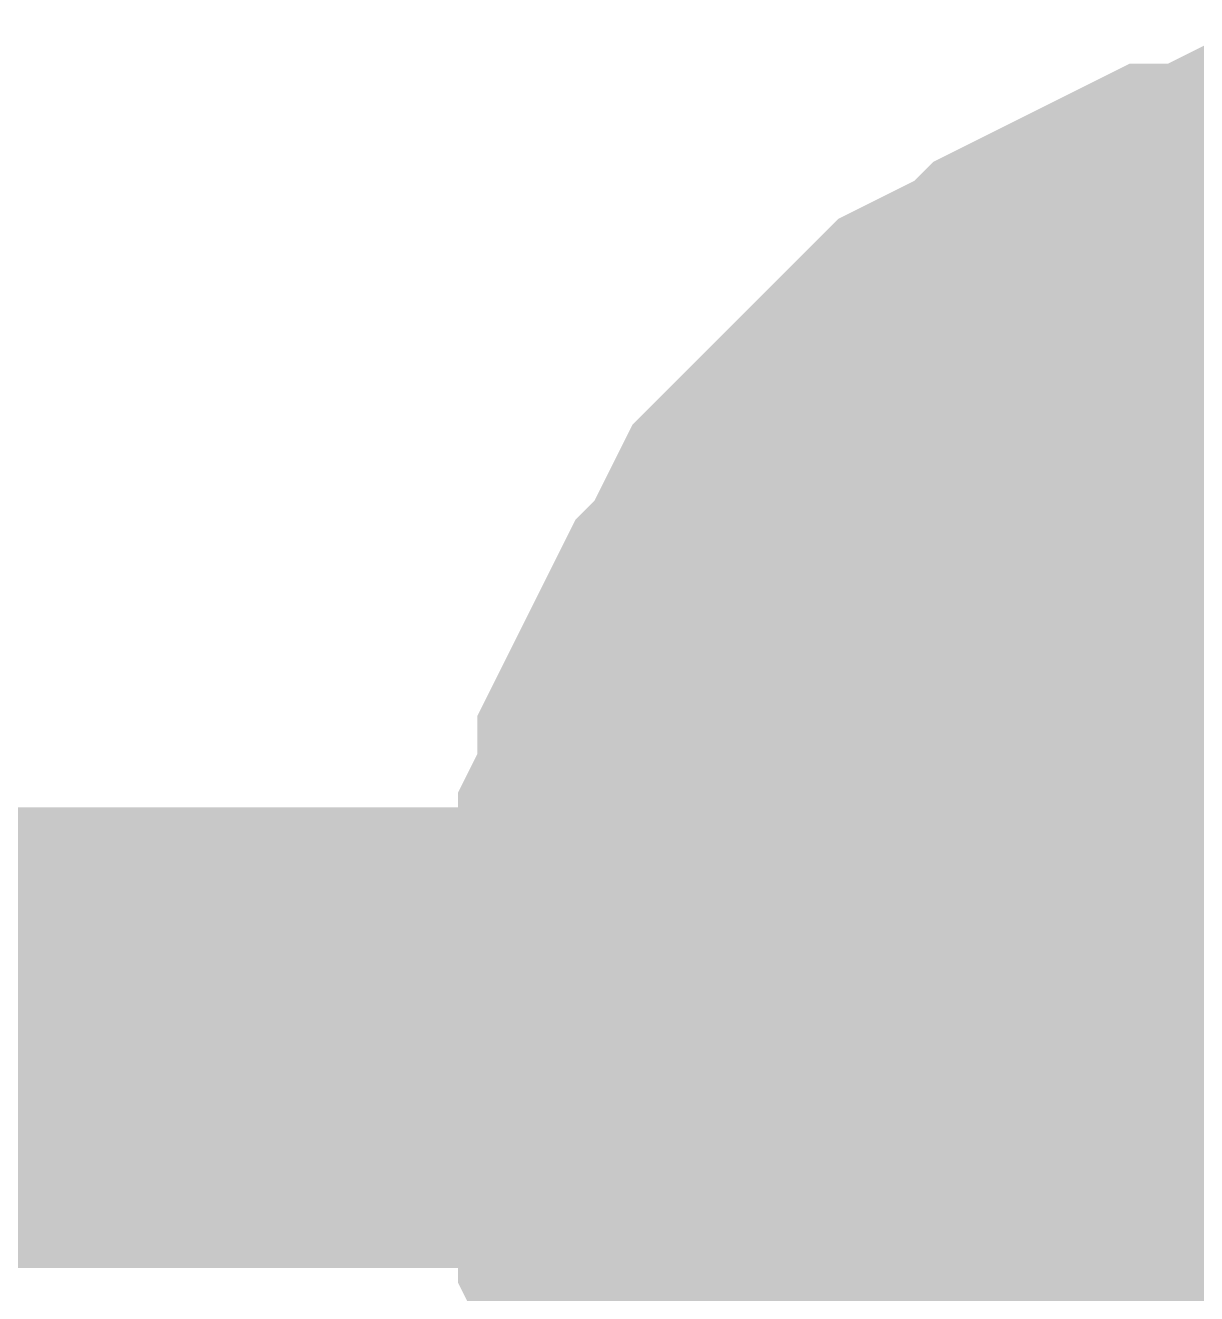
# Model space of a CAD drawing. Header units: inches. Extents: x 0 to 569, y 0 to 432.
# Drawn here: x 21.943 to 22.704, y 147.149 to 147.973 of the extents above; entities that cross this region are included whole.
import ezdxf

# ---------------------------------------------------------------- set-up
doc = ezdxf.new("R2010")
doc.units = ezdxf.units.IN
doc.layers.add('Sheet', color=255, linetype='Continuous')

msp = doc.modelspace()

# ---------------------------------------------------------------- linework, layer by layer
at = {"layer": 'Sheet'}
for points in [[(22.36143, 147.31504, 0.29972, 0.29972, 0), (22.36143, 147.33984, 0.29972, 0.29972, 0), (22.36143, 147.36465, 0.29972, 0.29972, 0), (22.36143, 147.38945, 0.29972, 0.29972, 0), (22.37383, 147.41426, 0.29972, 0.29972, 0), (22.37383, 147.43906, 0.29972, 0.29972, 0), (22.38623, 147.46387, 0.29972, 0.29972, 0), (22.38623, 147.48867, 0.29972, 0.29972, 0), (22.39863, 147.51348, 0.29972, 0.29972, 0), (22.41104, 147.53828, 0.29972, 0.29972, 0), (22.42344, 147.56309, 0.29972, 0.29972, 0), (22.43584, 147.57549, 0.29972, 0.29972, 0), (22.44824, 147.60029, 0.29972, 0.29972, 0), (22.46064, 147.6251, 0.29972, 0.29972, 0), (22.47305, 147.6375, 0.29972, 0.29972, 0), (22.49785, 147.6623, 0.29972, 0.29972, 0), (22.51025, 147.67471, 0.29972, 0.29972, 0), (22.52266, 147.68711, 0.29972, 0.29972, 0), (22.54746, 147.71191, 0.29972, 0.29972, 0), (22.55986, 147.72432, 0.29972, 0.29972, 0), (22.58467, 147.73672, 0.29972, 0.29972, 0), (22.60947, 147.74912, 0.29972, 0.29972, 0), (22.62187, 147.76152, 0.29972, 0.29972, 0), (22.64668, 147.77393, 0.29972, 0.29972, 0), (22.67148, 147.78633, 0.29972, 0.29972, 0), (22.69629, 147.79873, 0.29972, 0.29972, 0), (22.72109, 147.79873, 0.29972, 0.29972, 0), (22.7459, 147.81113, 0.29972, 0.29972, 0), (22.7707, 147.81113, 0.29972, 0.29972, 0), (22.79551, 147.82354, 0.29972, 0.29972, 0), (22.82031, 147.82354, 0.29972, 0.29972, 0), (22.84512, 147.82354, 0.29972, 0.29972, 0), (22.86992, 147.82354, 0.29972, 0.29972, 0)], [(22.36143, 147.31504, 0.29972, 0.29972, 0), (22.36143, 147.33984, 0.29972, 0.29972, 0), (22.36143, 147.36465, 0.29972, 0.29972, 0), (22.36143, 147.38945, 0.29972, 0.29972, 0), (22.37383, 147.41426, 0.29972, 0.29972, 0), (22.37383, 147.43906, 0.29972, 0.29972, 0), (22.38623, 147.46387, 0.29972, 0.29972, 0), (22.38623, 147.48867, 0.29972, 0.29972, 0), (22.39863, 147.51348, 0.29972, 0.29972, 0), (22.41104, 147.53828, 0.29972, 0.29972, 0), (22.42344, 147.56309, 0.29972, 0.29972, 0), (22.43584, 147.57549, 0.29972, 0.29972, 0), (22.44824, 147.60029, 0.29972, 0.29972, 0), (22.46064, 147.6251, 0.29972, 0.29972, 0), (22.47305, 147.6375, 0.29972, 0.29972, 0), (22.49785, 147.6623, 0.29972, 0.29972, 0), (22.51025, 147.67471, 0.29972, 0.29972, 0), (22.52266, 147.68711, 0.29972, 0.29972, 0), (22.54746, 147.71191, 0.29972, 0.29972, 0), (22.55986, 147.72432, 0.29972, 0.29972, 0), (22.58467, 147.73672, 0.29972, 0.29972, 0), (22.60947, 147.74912, 0.29972, 0.29972, 0), (22.62187, 147.76152, 0.29972, 0.29972, 0), (22.64668, 147.77393, 0.29972, 0.29972, 0), (22.67148, 147.78633, 0.29972, 0.29972, 0), (22.69629, 147.79873, 0.29972, 0.29972, 0), (22.72109, 147.79873, 0.29972, 0.29972, 0), (22.7459, 147.81113, 0.29972, 0.29972, 0), (22.7707, 147.81113, 0.29972, 0.29972, 0), (22.79551, 147.82354, 0.29972, 0.29972, 0), (22.82031, 147.82354, 0.29972, 0.29972, 0), (22.84512, 147.82354, 0.29972, 0.29972, 0), (22.86992, 147.82354, 0.29972, 0.29972, 0)], [(22.36143, 147.31504, 0.29972, 0.29972, 0), (22.36143, 147.33984, 0.29972, 0.29972, 0), (22.36143, 147.36465, 0.29972, 0.29972, 0), (22.36143, 147.38945, 0.29972, 0.29972, 0), (22.37383, 147.41426, 0.29972, 0.29972, 0), (22.37383, 147.43906, 0.29972, 0.29972, 0), (22.38623, 147.46387, 0.29972, 0.29972, 0), (22.38623, 147.48867, 0.29972, 0.29972, 0), (22.39863, 147.51348, 0.29972, 0.29972, 0), (22.41104, 147.53828, 0.29972, 0.29972, 0), (22.42344, 147.56309, 0.29972, 0.29972, 0), (22.43584, 147.57549, 0.29972, 0.29972, 0), (22.44824, 147.60029, 0.29972, 0.29972, 0), (22.46064, 147.6251, 0.29972, 0.29972, 0), (22.47305, 147.6375, 0.29972, 0.29972, 0), (22.49785, 147.6623, 0.29972, 0.29972, 0), (22.51025, 147.67471, 0.29972, 0.29972, 0), (22.52266, 147.68711, 0.29972, 0.29972, 0), (22.54746, 147.71191, 0.29972, 0.29972, 0), (22.55986, 147.72432, 0.29972, 0.29972, 0), (22.58467, 147.73672, 0.29972, 0.29972, 0), (22.60947, 147.74912, 0.29972, 0.29972, 0), (22.62187, 147.76152, 0.29972, 0.29972, 0), (22.64668, 147.77393, 0.29972, 0.29972, 0), (22.67148, 147.78633, 0.29972, 0.29972, 0), (22.69629, 147.79873, 0.29972, 0.29972, 0), (22.72109, 147.79873, 0.29972, 0.29972, 0), (22.7459, 147.81113, 0.29972, 0.29972, 0), (22.7707, 147.81113, 0.29972, 0.29972, 0), (22.79551, 147.82354, 0.29972, 0.29972, 0), (22.82031, 147.82354, 0.29972, 0.29972, 0), (22.84512, 147.82354, 0.29972, 0.29972, 0), (22.86992, 147.82354, 0.29972, 0.29972, 0)], [(22.36143, 147.31504, 0.29972, 0.29972, 0), (22.36143, 147.33984, 0.29972, 0.29972, 0), (22.36143, 147.36465, 0.29972, 0.29972, 0), (22.36143, 147.38945, 0.29972, 0.29972, 0), (22.37383, 147.41426, 0.29972, 0.29972, 0), (22.37383, 147.43906, 0.29972, 0.29972, 0), (22.38623, 147.46387, 0.29972, 0.29972, 0), (22.38623, 147.48867, 0.29972, 0.29972, 0), (22.39863, 147.51348, 0.29972, 0.29972, 0), (22.41104, 147.53828, 0.29972, 0.29972, 0), (22.42344, 147.56309, 0.29972, 0.29972, 0), (22.43584, 147.57549, 0.29972, 0.29972, 0), (22.44824, 147.60029, 0.29972, 0.29972, 0), (22.46064, 147.6251, 0.29972, 0.29972, 0), (22.47305, 147.6375, 0.29972, 0.29972, 0), (22.49785, 147.6623, 0.29972, 0.29972, 0), (22.51025, 147.67471, 0.29972, 0.29972, 0), (22.52266, 147.68711, 0.29972, 0.29972, 0), (22.54746, 147.71191, 0.29972, 0.29972, 0), (22.55986, 147.72432, 0.29972, 0.29972, 0), (22.58467, 147.73672, 0.29972, 0.29972, 0), (22.60947, 147.74912, 0.29972, 0.29972, 0), (22.62187, 147.76152, 0.29972, 0.29972, 0), (22.64668, 147.77393, 0.29972, 0.29972, 0), (22.67148, 147.78633, 0.29972, 0.29972, 0), (22.69629, 147.79873, 0.29972, 0.29972, 0), (22.72109, 147.79873, 0.29972, 0.29972, 0), (22.7459, 147.81113, 0.29972, 0.29972, 0), (22.7707, 147.81113, 0.29972, 0.29972, 0), (22.79551, 147.82354, 0.29972, 0.29972, 0), (22.82031, 147.82354, 0.29972, 0.29972, 0), (22.84512, 147.82354, 0.29972, 0.29972, 0), (22.86992, 147.82354, 0.29972, 0.29972, 0)], [(22.36143, 147.31504, 0.29972, 0.29972, 0), (22.36143, 147.33984, 0.29972, 0.29972, 0), (22.36143, 147.36465, 0.29972, 0.29972, 0), (22.36143, 147.38945, 0.29972, 0.29972, 0), (22.37383, 147.41426, 0.29972, 0.29972, 0), (22.37383, 147.43906, 0.29972, 0.29972, 0), (22.38623, 147.46387, 0.29972, 0.29972, 0), (22.38623, 147.48867, 0.29972, 0.29972, 0), (22.39863, 147.51348, 0.29972, 0.29972, 0), (22.41104, 147.53828, 0.29972, 0.29972, 0), (22.42344, 147.56309, 0.29972, 0.29972, 0), (22.43584, 147.57549, 0.29972, 0.29972, 0), (22.44824, 147.60029, 0.29972, 0.29972, 0), (22.46064, 147.6251, 0.29972, 0.29972, 0), (22.47305, 147.6375, 0.29972, 0.29972, 0), (22.49785, 147.6623, 0.29972, 0.29972, 0), (22.51025, 147.67471, 0.29972, 0.29972, 0), (22.52266, 147.68711, 0.29972, 0.29972, 0), (22.54746, 147.71191, 0.29972, 0.29972, 0), (22.55986, 147.72432, 0.29972, 0.29972, 0), (22.58467, 147.73672, 0.29972, 0.29972, 0), (22.60947, 147.74912, 0.29972, 0.29972, 0), (22.62187, 147.76152, 0.29972, 0.29972, 0), (22.64668, 147.77393, 0.29972, 0.29972, 0), (22.67148, 147.78633, 0.29972, 0.29972, 0), (22.69629, 147.79873, 0.29972, 0.29972, 0), (22.72109, 147.79873, 0.29972, 0.29972, 0), (22.7459, 147.81113, 0.29972, 0.29972, 0), (22.7707, 147.81113, 0.29972, 0.29972, 0), (22.79551, 147.82354, 0.29972, 0.29972, 0), (22.82031, 147.82354, 0.29972, 0.29972, 0), (22.84512, 147.82354, 0.29972, 0.29972, 0), (22.86992, 147.82354, 0.29972, 0.29972, 0)], [(22.36143, 147.31504, 0.09906, 0.09906, 0), (22.36143, 147.33984, 0.09906, 0.09906, 0), (22.36143, 147.36465, 0.09906, 0.09906, 0), (22.36143, 147.38945, 0.09906, 0.09906, 0), (22.37383, 147.41426, 0.09906, 0.09906, 0), (22.37383, 147.43906, 0.09906, 0.09906, 0), (22.38623, 147.46387, 0.09906, 0.09906, 0), (22.38623, 147.48867, 0.09906, 0.09906, 0), (22.39863, 147.51348, 0.09906, 0.09906, 0), (22.41104, 147.53828, 0.09906, 0.09906, 0), (22.42344, 147.56309, 0.09906, 0.09906, 0), (22.43584, 147.57549, 0.09906, 0.09906, 0), (22.44824, 147.60029, 0.09906, 0.09906, 0), (22.46064, 147.6251, 0.09906, 0.09906, 0), (22.47305, 147.6375, 0.09906, 0.09906, 0), (22.49785, 147.6623, 0.09906, 0.09906, 0), (22.51025, 147.67471, 0.09906, 0.09906, 0), (22.52266, 147.68711, 0.09906, 0.09906, 0), (22.54746, 147.71191, 0.09906, 0.09906, 0), (22.55986, 147.72432, 0.09906, 0.09906, 0), (22.58467, 147.73672, 0.09906, 0.09906, 0), (22.60947, 147.74912, 0.09906, 0.09906, 0), (22.62187, 147.76152, 0.09906, 0.09906, 0), (22.64668, 147.77393, 0.09906, 0.09906, 0), (22.67148, 147.78633, 0.09906, 0.09906, 0), (22.69629, 147.79873, 0.09906, 0.09906, 0), (22.72109, 147.79873, 0.09906, 0.09906, 0), (22.7459, 147.81113, 0.09906, 0.09906, 0), (22.7707, 147.81113, 0.09906, 0.09906, 0)], [(22.36143, 147.31504, 0.09906, 0.09906, 0), (22.36143, 147.33984, 0.09906, 0.09906, 0), (22.36143, 147.36465, 0.09906, 0.09906, 0), (22.36143, 147.38945, 0.09906, 0.09906, 0), (22.37383, 147.41426, 0.09906, 0.09906, 0), (22.37383, 147.43906, 0.09906, 0.09906, 0), (22.38623, 147.46387, 0.09906, 0.09906, 0), (22.38623, 147.48867, 0.09906, 0.09906, 0), (22.39863, 147.51348, 0.09906, 0.09906, 0), (22.41104, 147.53828, 0.09906, 0.09906, 0), (22.42344, 147.56309, 0.09906, 0.09906, 0), (22.43584, 147.57549, 0.09906, 0.09906, 0), (22.44824, 147.60029, 0.09906, 0.09906, 0), (22.46064, 147.6251, 0.09906, 0.09906, 0), (22.47305, 147.6375, 0.09906, 0.09906, 0), (22.49785, 147.6623, 0.09906, 0.09906, 0), (22.51025, 147.67471, 0.09906, 0.09906, 0), (22.52266, 147.68711, 0.09906, 0.09906, 0), (22.54746, 147.71191, 0.09906, 0.09906, 0), (22.55986, 147.72432, 0.09906, 0.09906, 0), (22.58467, 147.73672, 0.09906, 0.09906, 0), (22.60947, 147.74912, 0.09906, 0.09906, 0), (22.62187, 147.76152, 0.09906, 0.09906, 0), (22.64668, 147.77393, 0.09906, 0.09906, 0), (22.67148, 147.78633, 0.09906, 0.09906, 0), (22.69629, 147.79873, 0.09906, 0.09906, 0), (22.72109, 147.79873, 0.09906, 0.09906, 0), (22.7459, 147.81113, 0.09906, 0.09906, 0), (22.7707, 147.81113, 0.09906, 0.09906, 0)], [(22.36143, 147.31504, 0.09906, 0.09906, 0), (22.36143, 147.33984, 0.09906, 0.09906, 0), (22.36143, 147.36465, 0.09906, 0.09906, 0), (22.36143, 147.38945, 0.09906, 0.09906, 0), (22.37383, 147.41426, 0.09906, 0.09906, 0), (22.37383, 147.43906, 0.09906, 0.09906, 0), (22.38623, 147.46387, 0.09906, 0.09906, 0), (22.38623, 147.48867, 0.09906, 0.09906, 0), (22.39863, 147.51348, 0.09906, 0.09906, 0), (22.41104, 147.53828, 0.09906, 0.09906, 0), (22.42344, 147.56309, 0.09906, 0.09906, 0), (22.43584, 147.57549, 0.09906, 0.09906, 0), (22.44824, 147.60029, 0.09906, 0.09906, 0), (22.46064, 147.6251, 0.09906, 0.09906, 0), (22.47305, 147.6375, 0.09906, 0.09906, 0), (22.49785, 147.6623, 0.09906, 0.09906, 0), (22.51025, 147.67471, 0.09906, 0.09906, 0), (22.52266, 147.68711, 0.09906, 0.09906, 0), (22.54746, 147.71191, 0.09906, 0.09906, 0), (22.55986, 147.72432, 0.09906, 0.09906, 0), (22.58467, 147.73672, 0.09906, 0.09906, 0), (22.60947, 147.74912, 0.09906, 0.09906, 0), (22.62187, 147.76152, 0.09906, 0.09906, 0), (22.64668, 147.77393, 0.09906, 0.09906, 0), (22.67148, 147.78633, 0.09906, 0.09906, 0), (22.69629, 147.79873, 0.09906, 0.09906, 0), (22.72109, 147.79873, 0.09906, 0.09906, 0), (22.7459, 147.81113, 0.09906, 0.09906, 0), (22.7707, 147.81113, 0.09906, 0.09906, 0)], [(22.36143, 147.31504, 0.09906, 0.09906, 0), (22.36143, 147.33984, 0.09906, 0.09906, 0), (22.36143, 147.36465, 0.09906, 0.09906, 0), (22.36143, 147.38945, 0.09906, 0.09906, 0), (22.37383, 147.41426, 0.09906, 0.09906, 0), (22.37383, 147.43906, 0.09906, 0.09906, 0), (22.38623, 147.46387, 0.09906, 0.09906, 0), (22.38623, 147.48867, 0.09906, 0.09906, 0), (22.39863, 147.51348, 0.09906, 0.09906, 0), (22.41104, 147.53828, 0.09906, 0.09906, 0), (22.42344, 147.56309, 0.09906, 0.09906, 0), (22.43584, 147.57549, 0.09906, 0.09906, 0), (22.44824, 147.60029, 0.09906, 0.09906, 0), (22.46064, 147.6251, 0.09906, 0.09906, 0), (22.47305, 147.6375, 0.09906, 0.09906, 0), (22.49785, 147.6623, 0.09906, 0.09906, 0), (22.51025, 147.67471, 0.09906, 0.09906, 0), (22.52266, 147.68711, 0.09906, 0.09906, 0), (22.54746, 147.71191, 0.09906, 0.09906, 0), (22.55986, 147.72432, 0.09906, 0.09906, 0), (22.58467, 147.73672, 0.09906, 0.09906, 0), (22.60947, 147.74912, 0.09906, 0.09906, 0), (22.62187, 147.76152, 0.09906, 0.09906, 0), (22.64668, 147.77393, 0.09906, 0.09906, 0), (22.67148, 147.78633, 0.09906, 0.09906, 0), (22.69629, 147.79873, 0.09906, 0.09906, 0), (22.72109, 147.79873, 0.09906, 0.09906, 0), (22.7459, 147.81113, 0.09906, 0.09906, 0), (22.7707, 147.81113, 0.09906, 0.09906, 0)], [(22.36143, 147.31504, 0.09906, 0.09906, 0), (22.36143, 147.33984, 0.09906, 0.09906, 0), (22.36143, 147.36465, 0.09906, 0.09906, 0), (22.36143, 147.38945, 0.09906, 0.09906, 0), (22.37383, 147.41426, 0.09906, 0.09906, 0), (22.37383, 147.43906, 0.09906, 0.09906, 0), (22.38623, 147.46387, 0.09906, 0.09906, 0), (22.38623, 147.48867, 0.09906, 0.09906, 0), (22.39863, 147.51348, 0.09906, 0.09906, 0), (22.41104, 147.53828, 0.09906, 0.09906, 0), (22.42344, 147.56309, 0.09906, 0.09906, 0), (22.43584, 147.57549, 0.09906, 0.09906, 0), (22.44824, 147.60029, 0.09906, 0.09906, 0), (22.46064, 147.6251, 0.09906, 0.09906, 0), (22.47305, 147.6375, 0.09906, 0.09906, 0), (22.49785, 147.6623, 0.09906, 0.09906, 0), (22.51025, 147.67471, 0.09906, 0.09906, 0), (22.52266, 147.68711, 0.09906, 0.09906, 0), (22.54746, 147.71191, 0.09906, 0.09906, 0), (22.55986, 147.72432, 0.09906, 0.09906, 0), (22.58467, 147.73672, 0.09906, 0.09906, 0), (22.60947, 147.74912, 0.09906, 0.09906, 0), (22.62187, 147.76152, 0.09906, 0.09906, 0), (22.64668, 147.77393, 0.09906, 0.09906, 0), (22.67148, 147.78633, 0.09906, 0.09906, 0), (22.69629, 147.79873, 0.09906, 0.09906, 0), (22.72109, 147.79873, 0.09906, 0.09906, 0), (22.7459, 147.81113, 0.09906, 0.09906, 0), (22.7707, 147.81113, 0.09906, 0.09906, 0)], [(17.78496, 147.31504, 0.29972, 0.29972, 0), (22.86992, 147.31504, 0.29972, 0.29972, 0)], [(22.47305, 146.99258, 0.29972, 0.29972, 0), (22.46064, 147.00498, 0.29972, 0.29972, 0), (22.44824, 147.02979, 0.29972, 0.29972, 0), (22.43584, 147.05459, 0.29972, 0.29972, 0), (22.42344, 147.06699, 0.29972, 0.29972, 0), (22.41104, 147.0918, 0.29972, 0.29972, 0), (22.39863, 147.1166, 0.29972, 0.29972, 0), (22.38623, 147.14141, 0.29972, 0.29972, 0), (22.38623, 147.16621, 0.29972, 0.29972, 0), (22.37383, 147.19102, 0.29972, 0.29972, 0), (22.37383, 147.21582, 0.29972, 0.29972, 0), (22.36143, 147.24062, 0.29972, 0.29972, 0), (22.36143, 147.26543, 0.29972, 0.29972, 0), (22.36143, 147.29023, 0.29972, 0.29972, 0), (22.36143, 147.31504, 0.29972, 0.29972, 0)], [(22.36143, 147.31504, 0.29972, 0.29972, 0), (22.36143, 147.31504, 0.29972, 0.29972, 0)], [(22.47305, 146.99258, 0.29972, 0.29972, 0), (22.46064, 147.00498, 0.29972, 0.29972, 0), (22.44824, 147.02979, 0.29972, 0.29972, 0), (22.43584, 147.05459, 0.29972, 0.29972, 0), (22.42344, 147.06699, 0.29972, 0.29972, 0), (22.41104, 147.0918, 0.29972, 0.29972, 0), (22.39863, 147.1166, 0.29972, 0.29972, 0), (22.38623, 147.14141, 0.29972, 0.29972, 0), (22.38623, 147.16621, 0.29972, 0.29972, 0), (22.37383, 147.19102, 0.29972, 0.29972, 0), (22.37383, 147.21582, 0.29972, 0.29972, 0), (22.36143, 147.24062, 0.29972, 0.29972, 0), (22.36143, 147.26543, 0.29972, 0.29972, 0), (22.36143, 147.29023, 0.29972, 0.29972, 0), (22.36143, 147.31504, 0.29972, 0.29972, 0)], [(22.36143, 147.31504, 0.29972, 0.29972, 0), (22.36143, 147.31504, 0.29972, 0.29972, 0)], [(22.47305, 146.99258, 0.29972, 0.29972, 0), (22.46064, 147.00498, 0.29972, 0.29972, 0), (22.44824, 147.02979, 0.29972, 0.29972, 0), (22.43584, 147.05459, 0.29972, 0.29972, 0), (22.42344, 147.06699, 0.29972, 0.29972, 0), (22.41104, 147.0918, 0.29972, 0.29972, 0), (22.39863, 147.1166, 0.29972, 0.29972, 0), (22.38623, 147.14141, 0.29972, 0.29972, 0), (22.38623, 147.16621, 0.29972, 0.29972, 0), (22.37383, 147.19102, 0.29972, 0.29972, 0), (22.37383, 147.21582, 0.29972, 0.29972, 0), (22.36143, 147.24062, 0.29972, 0.29972, 0), (22.36143, 147.26543, 0.29972, 0.29972, 0), (22.36143, 147.29023, 0.29972, 0.29972, 0), (22.36143, 147.31504, 0.29972, 0.29972, 0)], [(22.36143, 147.31504, 0.29972, 0.29972, 0), (22.36143, 147.31504, 0.29972, 0.29972, 0)], [(22.47305, 146.99258, 0.29972, 0.29972, 0), (22.46064, 147.00498, 0.29972, 0.29972, 0), (22.44824, 147.02979, 0.29972, 0.29972, 0), (22.43584, 147.05459, 0.29972, 0.29972, 0), (22.42344, 147.06699, 0.29972, 0.29972, 0), (22.41104, 147.0918, 0.29972, 0.29972, 0), (22.39863, 147.1166, 0.29972, 0.29972, 0), (22.38623, 147.14141, 0.29972, 0.29972, 0), (22.38623, 147.16621, 0.29972, 0.29972, 0), (22.37383, 147.19102, 0.29972, 0.29972, 0), (22.37383, 147.21582, 0.29972, 0.29972, 0), (22.36143, 147.24062, 0.29972, 0.29972, 0), (22.36143, 147.26543, 0.29972, 0.29972, 0), (22.36143, 147.29023, 0.29972, 0.29972, 0), (22.36143, 147.31504, 0.29972, 0.29972, 0)], [(22.36143, 147.31504, 0.29972, 0.29972, 0), (22.36143, 147.31504, 0.29972, 0.29972, 0)], [(22.47305, 146.99258, 0.29972, 0.29972, 0), (22.46064, 147.00498, 0.29972, 0.29972, 0), (22.44824, 147.02979, 0.29972, 0.29972, 0), (22.43584, 147.05459, 0.29972, 0.29972, 0), (22.42344, 147.06699, 0.29972, 0.29972, 0), (22.41104, 147.0918, 0.29972, 0.29972, 0), (22.39863, 147.1166, 0.29972, 0.29972, 0), (22.38623, 147.14141, 0.29972, 0.29972, 0), (22.38623, 147.16621, 0.29972, 0.29972, 0), (22.37383, 147.19102, 0.29972, 0.29972, 0), (22.37383, 147.21582, 0.29972, 0.29972, 0), (22.36143, 147.24062, 0.29972, 0.29972, 0), (22.36143, 147.26543, 0.29972, 0.29972, 0), (22.36143, 147.29023, 0.29972, 0.29972, 0), (22.36143, 147.31504, 0.29972, 0.29972, 0)], [(22.36143, 147.31504, 0.29972, 0.29972, 0), (22.36143, 147.31504, 0.29972, 0.29972, 0)], [(22.41104, 147.0918, 0.09906, 0.09906, 0), (22.39863, 147.1166, 0.09906, 0.09906, 0), (22.38623, 147.14141, 0.09906, 0.09906, 0), (22.38623, 147.16621, 0.09906, 0.09906, 0), (22.37383, 147.19102, 0.09906, 0.09906, 0), (22.37383, 147.21582, 0.09906, 0.09906, 0), (22.36143, 147.24062, 0.09906, 0.09906, 0), (22.36143, 147.26543, 0.09906, 0.09906, 0), (22.36143, 147.29023, 0.09906, 0.09906, 0), (22.36143, 147.31504, 0.09906, 0.09906, 0)], [(22.36143, 147.31504, 0.09906, 0.09906, 0), (22.36143, 147.31504, 0.09906, 0.09906, 0)], [(22.41104, 147.0918, 0.09906, 0.09906, 0), (22.39863, 147.1166, 0.09906, 0.09906, 0), (22.38623, 147.14141, 0.09906, 0.09906, 0), (22.38623, 147.16621, 0.09906, 0.09906, 0), (22.37383, 147.19102, 0.09906, 0.09906, 0), (22.37383, 147.21582, 0.09906, 0.09906, 0), (22.36143, 147.24062, 0.09906, 0.09906, 0), (22.36143, 147.26543, 0.09906, 0.09906, 0), (22.36143, 147.29023, 0.09906, 0.09906, 0), (22.36143, 147.31504, 0.09906, 0.09906, 0)], [(22.36143, 147.31504, 0.09906, 0.09906, 0), (22.36143, 147.31504, 0.09906, 0.09906, 0)], [(22.41104, 147.0918, 0.09906, 0.09906, 0), (22.39863, 147.1166, 0.09906, 0.09906, 0), (22.38623, 147.14141, 0.09906, 0.09906, 0), (22.38623, 147.16621, 0.09906, 0.09906, 0), (22.37383, 147.19102, 0.09906, 0.09906, 0), (22.37383, 147.21582, 0.09906, 0.09906, 0), (22.36143, 147.24062, 0.09906, 0.09906, 0), (22.36143, 147.26543, 0.09906, 0.09906, 0), (22.36143, 147.29023, 0.09906, 0.09906, 0), (22.36143, 147.31504, 0.09906, 0.09906, 0)], [(22.36143, 147.31504, 0.09906, 0.09906, 0), (22.36143, 147.31504, 0.09906, 0.09906, 0)], [(22.41104, 147.0918, 0.09906, 0.09906, 0), (22.39863, 147.1166, 0.09906, 0.09906, 0), (22.38623, 147.14141, 0.09906, 0.09906, 0), (22.38623, 147.16621, 0.09906, 0.09906, 0), (22.37383, 147.19102, 0.09906, 0.09906, 0), (22.37383, 147.21582, 0.09906, 0.09906, 0), (22.36143, 147.24062, 0.09906, 0.09906, 0), (22.36143, 147.26543, 0.09906, 0.09906, 0), (22.36143, 147.29023, 0.09906, 0.09906, 0), (22.36143, 147.31504, 0.09906, 0.09906, 0)], [(22.36143, 147.31504, 0.09906, 0.09906, 0), (22.36143, 147.31504, 0.09906, 0.09906, 0)], [(22.41104, 147.0918, 0.09906, 0.09906, 0), (22.39863, 147.1166, 0.09906, 0.09906, 0), (22.38623, 147.14141, 0.09906, 0.09906, 0), (22.38623, 147.16621, 0.09906, 0.09906, 0), (22.37383, 147.19102, 0.09906, 0.09906, 0), (22.37383, 147.21582, 0.09906, 0.09906, 0), (22.36143, 147.24062, 0.09906, 0.09906, 0), (22.36143, 147.26543, 0.09906, 0.09906, 0), (22.36143, 147.29023, 0.09906, 0.09906, 0), (22.36143, 147.31504, 0.09906, 0.09906, 0)], [(22.36143, 147.31504, 0.09906, 0.09906, 0), (22.36143, 147.31504, 0.09906, 0.09906, 0)]]:
    msp.add_lwpolyline(points, format="xyseb", dxfattribs=at)
msp.add_lwpolyline([(22.606, 147.32, 0.508, 0.508, 1), (23.114, 147.32, 0.508, 0.508, 1)], format="xyseb", close=True, dxfattribs=at)

doc.saveas('drawing.dxf')
